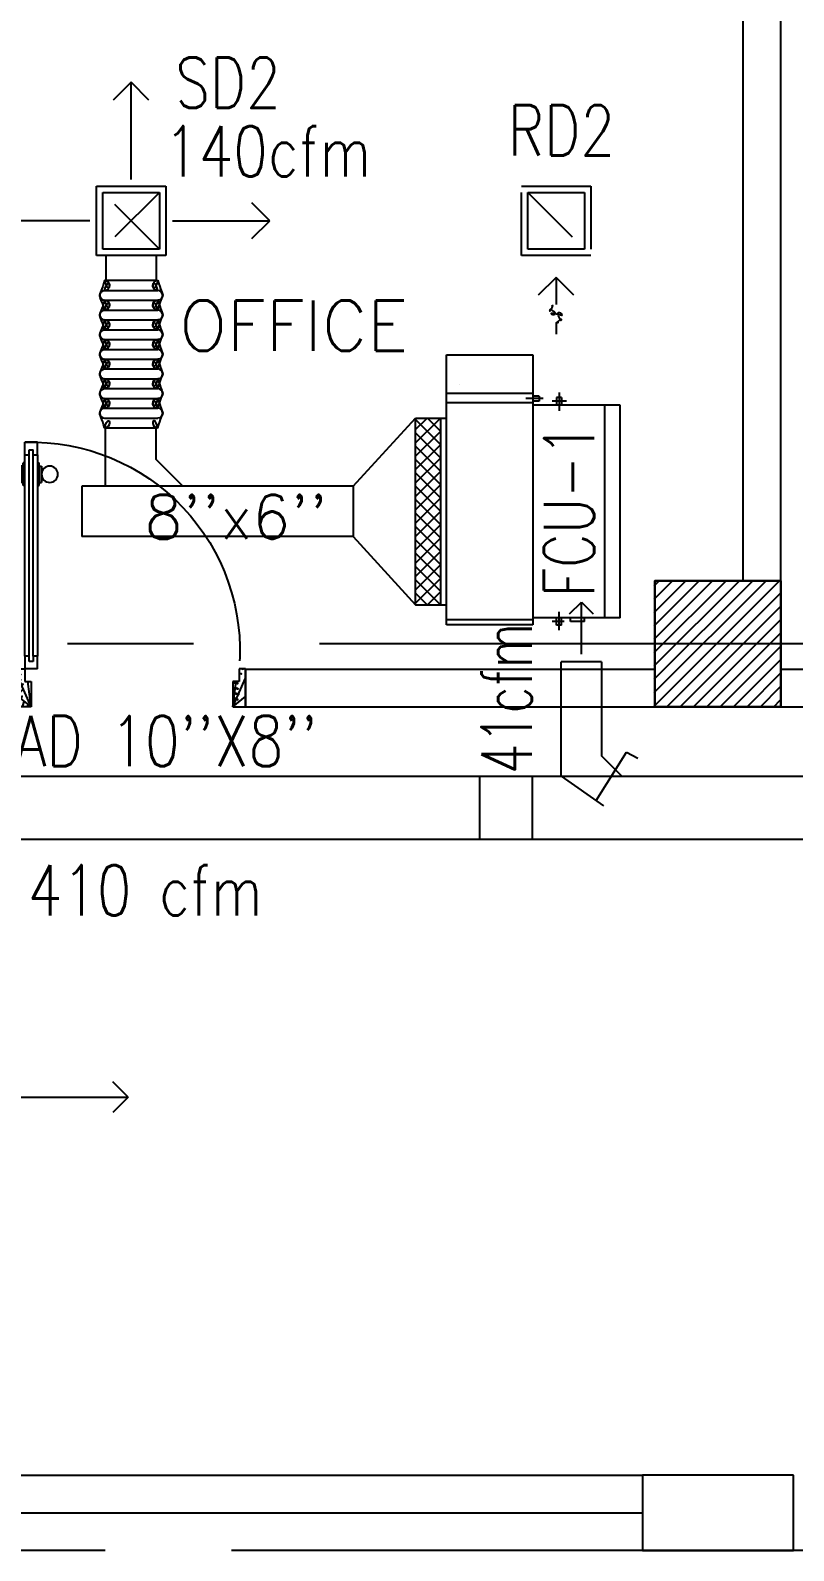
# Model space of a CAD drawing. Extents: x 417866029 to 417866302, y 43498045 to 43498122.
# Drawn here: x 417866067.52 to 417866070.54, y 43498078.99 to 43498085.03 of the extents above; entities that cross this region are included whole.
import ezdxf
from ezdxf.enums import TextEntityAlignment as Align

# ---------------------------------------------------------------- set-up
doc = ezdxf.new("R2010")
doc.units = 0
doc.header["$MEASUREMENT"] = 0
doc.linetypes.add('CENTERX2', pattern=[4, 2.5, -0.5, 0.5, -0.5])
doc.linetypes.add('HIDDEN', pattern=[0.375, 0.25, -0.125])
doc.layers.get('0').update_dxf_attribs({"linetype": 'CONTINUOUS'})
for name, color, linetype in [('AXES', 11, 'CENTERX2'), ('COL', 7, 'CONTINUOUS'), ('DOOR', 9, 'CONTINUOUS'), ('DUCT', 6, 'CONTINUOUS'), ('FCU', 6, 'CONTINUOUS'), ('HAT', 11, 'CONTINUOUS'), ('M-AC-FLEX', 7, 'CONTINUOUS'), ('M-EGU.', 2, 'CONTINUOUS'), ('M-TEXT', 2, 'CONTINUOUS'), ('RM-NAME', 9, 'CONTINUOUS'), ('WALL', 9, 'CONTINUOUS')]:
    doc.layers.add(name, color=color, linetype=linetype)
doc.styles.add('ROMANS', font='ROMANS.shx', dxfattribs={"width": 0.6})

# ---------------------------------------------------------------- blocks, each defined once
blk = doc.blocks.new('DOOR90')
at = {"layer": 'DOOR', "color": 7, "linetype": 'ByBlock'}
for p, q in [((-150, 0), (0, 0)), ((-150, 0), (-150, -25)), ((0, -50), (-113.7099299924448, 0)), ((0, -50), (-40.1457343158545, 0)), ((0, -50), (0, 0)), ((-1000, -25), (-1050, -25)), ((-1050, -75), (-1050, -25)), ((-1050, -25), (-1050, -75)), ((-1000, -41.9999999999709), (-1020, -41.9999999999709)), ((-1020, -42), (-1020, -58)), ((-1000, -58), (-1020, -58)), ((-1000, -25), (-1000, -41.9999999999709)), ((-1000, -58), (-1000, -75)), ((-877.6424572214019, -17.79999999995925), (-967.6424572214019, -17.79999999995925)), ((-967.6424572214019, -25), (-967.6424572214019, -17.79999999995925)), ((-955.0424572214251, -8.799999999959255), (-890.2424572213786, -8.799999999959255)), ((-955.0424572214251, -17.79999999995925), (-955.0424572214251, -8.799999999959255)), ((-955.0424572214251, -17.79999999995925), (-890.2424572213786, -17.79999999995925)), ((-890.2424572213786, -17.79999999995925), (-890.2424572213786, -8.799999999959255)), ((-877.6424572214019, -25), (-877.6424572214019, -17.79999999995925)), ((-200, -25), (-150, -25)), ((-200, -42), (-200, -25)), ((-180, -42), (-200, -42)), ((-200, -58), (-180, -58)), ((-200, -75), (-200, -58)), ((-180, -58), (-180, -42)), ((-150, -25), (-100, -25)), ((-150, -75), (-150, -25)), ((-100, -25), (-100, -50)), ((0, -50), (-100, -36.64271395650576)), ((-100, -50), (0, -50)), ((-1000, -75), (-1050, -74.99999999947613)), ((-967.6424572214019, -75), (-967.6424572214019, -82.20000000004075)), ((-877.6424572214019, -82.20000000004075), (-967.6424572214019, -82.20000000004075)), ((-955.0424572214251, -82.20000000004075), (-890.2424572213786, -82.20000000004075)), ((-955.0424572214251, -82.20000000004075), (-955.0424572214251, -91.20000000004075)), ((-955.0424572214251, -91.20000000004075), (-890.2424572213786, -91.20000000004075)), ((-890.2424572213786, -82.20000000004075), (-890.2424572213786, -91.20000000004075)), ((-877.6424572214019, -75), (-877.6424572214019, -82.20000000004075)), ((-150, -75), (-200, -75)), ((-150, -875), (-100, -875)), ((-150, -900), (-150, -875)), ((-150, -900), (0, -900)), ((0, -900), (-150, -900)), ((0, -850), (-113.7099299924448, -900)), ((-100, -875), (-100, -850)), ((0, -850), (-100, -863.3572860434942)), ((-100, -850), (0, -850)), ((0, -850), (-40.1457343158545, -900)), ((0, -850), (0, -900))]:
    blk.add_line(p, q, dxfattribs=at)
at = {"layer": 'DOOR', "linetype": 'ByBlock'}
for p, q in [((-200, -25), (-1000, -25)), ((-200, -42), (-1000, -41.9999999999709)), ((-200, -58), (-1000, -58)), ((-1000, -75), (-200, -75))]:
    blk.add_line(p, q, dxfattribs=at)
at = {"layer": 'DOOR', "color": 7, "linetype": 'ByBlock'}
for centre in [(-922.6424572214019, 23.53094421501737), (-922.6424572214019, -123.5309442149592)]:
    blk.add_circle(centre, 32.39999999998526, dxfattribs=at)
for centre, radius, start, end in [((0, -50), 154.4019578127773, 161.1052885482714, 166.2857707768669), ((0, -50), 94.40195781277725, 148.0181880328085, 180), ((0, -50), 134.4019578127773, 158.159849394549, 169.2800236450682), ((0, -50), 114.4019578127773, 154.0838418822192, 167.37742587102), ((0, -50), 74.40195781277725, 137.7764264185456, 180), ((0, -50), 54.40195781277725, 113.2073828924446, 180), ((0, -50), 34.40195781277725, 90, 180), ((0, -50), 14.40195781277725, 90, 180), ((0, -850), 154.4019578127773, 193.7142292231331, 198.8947114517286), ((0, -850), 134.4019578127773, 190.7199763549318, 201.840150605451), ((0, -850), 94.40195781277725, 180, 211.9818119671915), ((0, -850), 74.40195781277725, 180, 222.2235735814543), ((0, -850), 54.40195781277725, 180, 246.7926171075554), ((0, -850), 34.40195781277725, 180, 270), ((0, -850), 14.40195781277725, 180, 270)]:
    blk.add_arc(centre, radius, start, end, dxfattribs=at)
at = {"layer": 'DOOR', "linetype": 'HIDDEN', "ltscale": 0.5}
blk.add_arc((-222.2222222220153, -49.99999999976717), 828.155208510499, 178.270116378131, 275.0030377036063, dxfattribs=at)
blk = doc.blocks.new('*X37')
at = {"color": 0}
for p, q in [((16890.47746209932, -2466.570672882412), (16943.4517006644, -2413.596434317336)), ((16990.47746209933, -2512.466117304769), (16891.6077791119, -2413.596434317336)), ((16990.47746209933, -2459.433108715778), (16944.64078770089, -2413.596434317336)), ((16890.47746209932, -2519.603681471403), (16990.47746209933, -2419.603681471401)), ((16990.47746209933, -2565.49912589376), (16890.47746209932, -2465.499125893757)), ((16890.47746209932, -2572.636690060394), (16990.47746209933, -2472.636690060392)), ((16990.47746209933, -2618.532134482751), (16890.47746209932, -2518.532134482748)), ((16890.47746209932, -2625.669698649385), (16990.47746209933, -2525.669698649383)), ((16990.47746209933, -2671.565143071742), (16890.47746209932, -2571.565143071739)), ((16890.47746209932, -2678.702707238376), (16990.47746209933, -2578.702707238374)), ((16990.47746209933, -2724.598151660733), (16890.47746209932, -2624.59815166073)), ((16890.47746209932, -2731.735715827367), (16990.47746209933, -2631.735715827365)), ((16990.47746209933, -2777.631160249724), (16890.47746209932, -2677.631160249721)), ((16890.47746209932, -2784.768724416358), (16990.47746209933, -2684.768724416357)), ((16990.47746209933, -2830.664168838715), (16890.47746209932, -2730.664168838713)), ((16890.47746209932, -2837.801733005349), (16990.47746209933, -2737.801733005348)), ((16990.47746209933, -2883.697177427706), (16890.47746209932, -2783.697177427704)), ((16890.47746209932, -2890.83474159434), (16990.47746209933, -2790.834741594339)), ((16990.47746209933, -2936.730186016697), (16890.47746209932, -2836.730186016694)), ((16890.47746209932, -2943.867750183331), (16990.47746209933, -2843.86775018333)), ((16990.47746209933, -2989.763194605689), (16890.47746209932, -2889.763194605686)), ((16890.47746209932, -2996.900758772323), (16990.47746209933, -2896.900758772321)), ((16990.47746209933, -3042.796203194679), (16890.47746209932, -2942.796203194677)), ((16890.47746209932, -3049.933767361314), (16990.47746209933, -2949.933767361312)), ((16990.47746209933, -3095.82921178367), (16890.47746209932, -2995.829211783668)), ((16890.47746209932, -3102.966775950305), (16990.47746209933, -3002.966775950303)), ((16990.47746209933, -3148.862220372662), (16890.47746209932, -3048.862220372659)), ((16891.53081232129, -3154.946434317336), (16990.47746209933, -3055.999784539294)), ((16943.52866745501, -3154.946434317336), (16890.47746209932, -3101.89522896165)), ((16944.56382091028, -3154.946434317336), (16990.47746209933, -3109.032793128285))]:
    blk.add_line(p, q, dxfattribs=at)
blk = doc.blocks.new('WHE06')
at = {"color": 3}
for p, q in [((688.9750000238419, 621.5), (346.0749999880791, 621.5)), ((346.0749999880791, 621.5), (346.0749999880791, 469.1000000014901)), ((688.9750000238419, 469.1000000014901), (688.9750000238419, 621.5)), ((212.2971614003181, 437.25), (269.0589052438736, 437.25)), ((232.1000000238419, 452.25), (232.1000000238419, 422.25)), ((232.1000000238419, 452.25), (252.1000000238419, 452.25)), ((242.1000000238419, 472.1842434704304), (242.1000000238419, 399.4801759719849)), ((252.1000000238419, 452.25), (252.1000000238419, 422.25)), ((304.9940044879913, 447.6499999985099), (373.2827185988426, 447.6499999985099)), ((321.0749999880791, 457.6499999985099), (321.0749999880791, 437.6499999985099)), ((321.0749999880791, 457.6499999985099), (346.0749999880791, 457.6499999985099)), ((321.0749999880791, 437.6499999985099), (346.0749999880791, 437.6499999985099)), ((346.0749999880791, 430.4178223386407), (688.9750000238419, 430.4178223386407)), ((60.32499998807907, -422.25), (60.32499998807907, 422.25)), ((811.1999999880791, 370.6749999970198), (688.9750000238419, 370.6749999970198)), ((711.1999999880791, -370.6749999970198), (711.1999999880791, 370.6749999970198)), ((811.1999999880791, -370.6749999970198), (811.1999999880791, 370.6749999970198)), ((141.6357128024101, -437.25), (141.6357128024101, -422.25)), ((196.5700032711029, -437.25), (196.5700032711029, -422.25)), ((232.1000000238419, -452.25), (232.1000000238419, -422.25)), ((242.1000000238419, -472.1842434704304), (242.1000000238419, -399.4801759719849)), ((252.1000000238419, -452.25), (252.1000000238419, -422.25)), ((811.1999999880791, -370.6749999970198), (688.9750000238419, -370.6749999970198)), ((141.6357128024101, -437.25), (196.5700032711029, -437.25)), ((221.3790392279625, -437.25), (269.0589052438736, -437.25)), ((232.1000000238419, -452.25), (252.1000000238419, -452.25)), ((346.0749999880791, -430.4178223386407), (688.9750000238419, -430.4178223386407))]:
    blk.add_line(p, q, dxfattribs=at)
at = {"color": 6}
for p, q in [((346.0749999880791, 469.1000000014901), (346.0749999880791, -450.8250000029802)), ((688.9750000238419, 469.1000000014901), (346.0749999880791, 469.1000000014901)), ((688.9750000238419, -450.8250000029802), (688.9750000238419, 469.1000000014901)), ((0, -422.25), (0, 422.25)), ((0, 422.25), (346.0749999880791, 422.25)), ((0, -422.25), (346.0749999880791, -422.25)), ((346.0749999880791, -450.8250000029802), (688.9750000238419, -450.8250000029802))]:
    blk.add_line(p, q, dxfattribs=at)
at = {"color": 11}
blk.add_blockref('*X37', (-16179.27746212482, 2784.271434314549), dxfattribs=at)
blk = doc.blocks.new('RM1')
at = {"layer": 'RM-NAME', "style": 'ROMANS'}
for tag, p in [('ROOMNAME1', (0, 323.8095238059759)), ('ROOMNAME2', (0, 0))]:
    blk.add_attdef(tag, text='', height=200, dxfattribs=at).set_placement(p, align=Align.MIDDLE)
blk = doc.blocks.new('*X70')
at = {"color": 0}
for p, q in [((227925.5536769295, 149489.7339738117), (228425.5536769295, 149989.7339738117)), ((227928.5557043091, 149545.7690097803), (228372.5206683405, 149989.7339738117)), ((227928.5557043091, 149598.8020183693), (228319.4876597515, 149989.7339738117)), ((227928.5557043091, 149651.8350269583), (228266.4546511625, 149989.7339738117)), ((227928.5557043091, 149704.8680355472), (228213.4216425735, 149989.7339738117)), ((227928.5557043091, 149757.9010441362), (228160.3886339845, 149989.7339738117)), ((227928.5557043091, 149810.9340527252), (228107.3556253955, 149989.7339738117)), ((227928.5557043091, 149863.9670613142), (228054.3226168065, 149989.7339738117)), ((227928.5557043091, 149917.0000699032), (228001.2896082175, 149989.7339738117)), ((227928.5557043091, 149970.0330784922), (227948.2565996285, 149989.7339738117)), ((227978.5866855185, 149489.7339738117), (228428.555704309, 149939.7029926023)), ((228031.6196941074, 149489.7339738117), (228428.555704309, 149886.6699840132)), ((228084.6527026964, 149489.7339738117), (228428.555704309, 149833.6369754242)), ((228137.6857112854, 149489.7339738117), (228428.555704309, 149780.6039668353)), ((228190.7187198744, 149489.7339738117), (228428.555704309, 149727.5709582463)), ((228243.7517284634, 149489.7339738117), (228428.555704309, 149674.5379496573)), ((228296.7847370524, 149489.7339738117), (228428.555704309, 149621.5049410683)), ((228349.8177456414, 149489.7339738117), (228428.555704309, 149568.4719324793)), ((228402.8507542304, 149489.7339738117), (228428.555704309, 149515.4389238903))]:
    blk.add_line(p, q, dxfattribs=at)
blk = doc.blocks.new('COL50')
at = {"layer": 'COL'}
blk.add_lwpolyline([(-249.9999999999709, 250), (-249.9999999999418, -250), (250, -250), (249.9999999999709, 250)], close=True, dxfattribs=at)
blk = doc.blocks.new('C5')
at = {"layer": 'HAT', "linetype": 'ByBlock'}
h = blk.add_hatch(dxfattribs=at)
h.set_pattern_fill('ANSI31', color=256, scale=300, style=0)
h.set_pattern_definition([(45, (-223356.1822811712, -51411.00533739349), (-26.51650429449553, 26.51650429449553), [])])
h.paths.add_polyline_path([(300.0000000001455, 300.0000000000218), (0, 300.0000000000146), (0, 1.455191522836685e-11), (300.0000000001164, 3.637978807091713e-11)])
h.paths.add_polyline_path([(599.9999999999709, 300.0000000000073), (300.0000000001455, 300.0000000000073), (300.0000000000873, 4.365574568510056e-11), (600, 6.548361852765083e-11)])
at = {"layer": 'COL'}
blk.add_lwpolyline([(600, 300.0000000000509), (0, 300.0000000000218), (0, 2.91038304567337e-11), (600, 5.820766091346741e-11)], close=True, dxfattribs=at)

msp = doc.modelspace()

# ---------------------------------------------------------------- linework, layer by layer
at = {"layer": 'AXES'}
for p, q in [((417866103.1626107, 43498082.59071069), (417866053.1534642, 43498082.59071069)), ((417866102.8126107, 43498078.99071069), (417866042.6034642, 43498078.99071069))]:
    msp.add_line(p, q, dxfattribs=at)
at = {"layer": 'DUCT', "linetype": 'Continuous'}
for p, q in [((417866068.7955166, 43498083.21688239), (417866069.0437982, 43498083.48755739)), ((417866068.7955166, 43498083.21688239), (417866067.7195022, 43498083.21688239)), ((417866067.7195022, 43498083.21688239), (417866067.7195022, 43498083.01688239)), ((417866068.7955166, 43498083.21688239), (417866068.7955166, 43498083.01688239)), ((417866068.7955166, 43498083.01688239), (417866067.7195022, 43498083.01688239)), ((417866068.7955166, 43498083.01688239), (417866069.0437982, 43498082.74620739))]:
    msp.add_line(p, q, dxfattribs=at)
at = {"layer": 'DUCT'}
for p, q in [((417866067.8130599, 43498083.44821053), (417866068.01306, 43498083.44821054)), ((417866067.8130599, 43498083.21688239), (417866067.8130599, 43498083.44821053)), ((417866068.01306, 43498083.44821054), (417866068.01306, 43498083.32453299)), ((417866068.1207106, 43498083.21688239), (417866068.01306, 43498083.32453299)), ((417866069.6215652, 43498082.06581762), (417866069.6215652, 43498082.51964921)), ((417866069.7815652, 43498082.51964921), (417866069.7815652, 43498082.14581762)), ((417866069.7600702, 43498081.96883537), (417866069.8802161, 43498082.16030384)), ((417866069.8615652, 43498082.06581762), (417866069.7815652, 43498082.14581762)), ((417866069.8802161, 43498082.16030384), (417866069.9253696, 43498082.13728544)), ((417866069.6215652, 43498082.06581762), (417866069.7895027, 43498081.94822653))]:
    msp.add_line(p, q, dxfattribs=at)
at = {"layer": 'DUCT', "linetype": 'ByBlock'}
for p, q in [((417866069.7815652, 43498082.51964921), (417866069.6215652, 43498082.51964921)), ((417866063.9667162, 43498082.06533008), (417866073.3066413, 43498082.06533008)), ((417866069.297039, 43498082.06533008), (417866069.297039, 43498081.81533008)), ((417866069.5064396, 43498082.06533008), (417866069.5064396, 43498081.81533008)), ((417866063.9667162, 43498081.81533008), (417866073.3066413, 43498081.81533008))]:
    msp.add_line(p, q, dxfattribs=at)
at = {"layer": 'M-AC-FLEX', "color": 11}
for p, q in [((417866067.8097378, 43498083.9942106), (417866068.0207317, 43498083.9942106)), ((417866067.8097378, 43498083.95521063), (417866068.0207317, 43498083.95521063)), ((417866067.8097378, 43498083.91621059), (417866068.0207317, 43498083.91621059)), ((417866067.8097378, 43498083.87721062), (417866068.0207317, 43498083.87721062)), ((417866067.8097378, 43498083.83821058), (417866068.0207317, 43498083.83821058)), ((417866067.8097378, 43498083.79921061), (417866068.0207317, 43498083.79921061)), ((417866067.8097378, 43498083.76021057), (417866068.0207317, 43498083.76021057)), ((417866067.8097378, 43498083.7212106), (417866068.0207317, 43498083.7212106)), ((417866067.8097378, 43498083.68221056), (417866068.0207317, 43498083.68221056)), ((417866067.8097378, 43498083.68221056), (417866068.0207317, 43498083.68221056)), ((417866067.8097378, 43498083.64321059), (417866068.0207317, 43498083.64321059)), ((417866067.8097378, 43498083.64321059), (417866068.0207317, 43498083.64321059)), ((417866067.8097378, 43498083.60421056), (417866068.0207317, 43498083.60421056)), ((417866067.8097378, 43498083.56521058), (417866068.0207317, 43498083.56521058)), ((417866067.8097378, 43498083.52621055), (417866068.0207317, 43498083.52621055)), ((417866067.8097378, 43498083.48721057), (417866068.0207317, 43498083.48721057))]:
    msp.add_line(p, q, dxfattribs=at)
at = {"layer": 'M-AC-FLEX'}
for points in [[(417866067.8097378, 43498084.03321064, -1), (417866067.8097378, 43498083.9942106, 0.9999999999999997), (417866067.8097378, 43498083.95521063)], [(417866067.8097378, 43498083.9942106, 1), (417866067.8097378, 43498084.03321064, -0.0006181117931377041), (417866067.8096896, 43498084.03321069, -0.0006181117931377041)], [(417866068.0207317, 43498084.03321064, 1), (417866068.0207317, 43498083.9942106, -0.9999999999999997), (417866068.0207317, 43498083.95521063)], [(417866068.0207317, 43498083.9942106, -0.9987644792377781), (417866068.0206835, 43498084.03321058, -0.9987644792377781)], [(417866067.8097378, 43498083.91621059, 1), (417866067.8097378, 43498083.95521063, -0.9999999999999997), (417866067.8097378, 43498083.9942106)], [(417866068.0207317, 43498083.91621059, -1), (417866068.0207317, 43498083.95521063, 0.9999999999999997), (417866068.0207317, 43498083.9942106)], [(417866067.8097378, 43498083.95521063, -1), (417866067.8097378, 43498083.91621059, 0.9999999999999997), (417866067.8097378, 43498083.87721062)], [(417866067.8097378, 43498083.83821058, 1), (417866067.8097378, 43498083.87721062, -0.9999999999999997), (417866067.8097378, 43498083.91621059)], [(417866068.0207317, 43498083.95521063, 1), (417866068.0207317, 43498083.91621059, -0.9999999999999997), (417866068.0207317, 43498083.87721062)], [(417866068.0207317, 43498083.83821058, -1), (417866068.0207317, 43498083.87721062, 0.9999999999999997), (417866068.0207317, 43498083.91621059)], [(417866067.8097378, 43498083.87721062, -1), (417866067.8097378, 43498083.83821058, 0.9999999999999997), (417866067.8097378, 43498083.79921061, -0.0006182092030021329), (417866067.8097861, 43498083.79921055, -0.0006182092030021329)], [(417866067.8097378, 43498083.76021057, 1), (417866067.8097378, 43498083.79921061, -0.9999999999999997), (417866067.8097378, 43498083.83821058, 0.0006182092030021329), (417866067.8097861, 43498083.83821064, 0.0006182092030021329)], [(417866068.0207317, 43498083.87721062, 1), (417866068.0207317, 43498083.83821058, -0.9999999999999997), (417866068.0207317, 43498083.79921061)], [(417866068.0207317, 43498083.76021057, -1), (417866068.0207317, 43498083.79921061, 0.9999999999999997), (417866068.0207317, 43498083.83821058)], [(417866067.8097378, 43498083.79921061, -1), (417866067.8097378, 43498083.76021057, 0.9999999999999997), (417866067.8097378, 43498083.7212106)], [(417866068.0207317, 43498083.79921061, 1), (417866068.0207317, 43498083.76021057, -0.9999999999999997), (417866068.0207317, 43498083.7212106)], [(417866067.8097378, 43498083.68221056, 1), (417866067.8097378, 43498083.7212106, -0.9999999999999997), (417866067.8097378, 43498083.76021057)], [(417866067.8097378, 43498083.7212106, -1), (417866067.8097378, 43498083.68221056, 0.9999999999999997), (417866067.8097378, 43498083.64321059)], [(417866067.8097378, 43498083.7212106, -1), (417866067.8097378, 43498083.68221056, 0.9999999999999997), (417866067.8097378, 43498083.64321059)], [(417866067.8097378, 43498083.68221056, 1), (417866067.8097378, 43498083.7212106, -0.0006181117931377041), (417866067.8096896, 43498083.72121066, -0.0006181117931377041)], [(417866068.0207317, 43498083.68221056, -1), (417866068.0207317, 43498083.7212106, 0.9999999999999997), (417866068.0207317, 43498083.76021057)], [(417866068.0207317, 43498083.7212106, 1), (417866068.0207317, 43498083.68221056, -0.9999999999999997), (417866068.0207317, 43498083.64321059)], [(417866068.0207317, 43498083.7212106, 1), (417866068.0207317, 43498083.68221056, -0.9999999999999997), (417866068.0207317, 43498083.64321059)], [(417866068.0207317, 43498083.68221056, -0.9987644792377781), (417866068.0206835, 43498083.72121054, -0.9987644792377781)], [(417866067.8097378, 43498083.60421056, 1), (417866067.8097378, 43498083.64321059, -0.9999999999999997), (417866067.8097378, 43498083.68221056)], [(417866067.8097378, 43498083.60421056, 1), (417866067.8097378, 43498083.64321059, -0.9999999999999997), (417866067.8097378, 43498083.68221056)], [(417866068.0207317, 43498083.60421056, -1), (417866068.0207317, 43498083.64321059, 0.9999999999999997), (417866068.0207317, 43498083.68221056)], [(417866068.0207317, 43498083.60421056, -1), (417866068.0207317, 43498083.64321059, 0.9999999999999997), (417866068.0207317, 43498083.68221056)], [(417866067.8097378, 43498083.64321059, -1), (417866067.8097378, 43498083.60421056, 0.9999999999999997), (417866067.8097378, 43498083.56521058)], [(417866067.8097378, 43498083.52621055, 1), (417866067.8097378, 43498083.56521058, -0.9999999999999997), (417866067.8097378, 43498083.60421056)], [(417866067.8097378, 43498083.64321059, -1), (417866067.8097378, 43498083.60421056, 0.0006181117931377041), (417866067.8096896, 43498083.6042105, 0.0006181117931377041)], [(417866068.0207317, 43498083.64321059, 1), (417866068.0207317, 43498083.60421056, -0.9999999999999997), (417866068.0207317, 43498083.56521058)], [(417866068.0207317, 43498083.64321059, 0.9987644792377781), (417866068.0206835, 43498083.60421062, 0.9987644792377781)], [(417866068.0207317, 43498083.52621055, -1), (417866068.0207317, 43498083.56521058, 0.9999999999999997), (417866068.0207317, 43498083.60421056)], [(417866067.8097378, 43498083.56521058, -1), (417866067.8097378, 43498083.52621055, 0.9999999999999997), (417866067.8097378, 43498083.48721057, -0.0006182092030021329), (417866067.8097861, 43498083.48721051, -0.0006182092030021329)], [(417866068.0207317, 43498083.56521058, 1), (417866068.0207317, 43498083.52621055, -0.9999999999999997), (417866068.0207317, 43498083.48721057)], [(417866067.8097378, 43498083.44821054, 1), (417866067.8097378, 43498083.48721057, -0.9999999999999997), (417866067.8097378, 43498083.52621055, 0.0006182092030021329), (417866067.8097861, 43498083.52621061, 0.0006182092030021329)], [(417866068.0207317, 43498083.44821054, -1), (417866068.0207317, 43498083.48721057, 0.9999999999999997), (417866068.0207317, 43498083.52621055)]]:
    msp.add_lwpolyline(points, format="xyb", dxfattribs=at)
at = {"layer": 'M-EGU.'}
for p, q in [((417866067.9147264, 43498084.82071069), (417866067.8440157, 43498084.75000001)), ((417866067.9147264, 43498084.43452833), (417866067.9147264, 43498084.82071069)), ((417866067.9854371, 43498084.75000001), (417866067.9147264, 43498084.82071069)), ((417866067.7772264, 43498084.13321069), (417866067.7772264, 43498084.40821069)), ((417866067.7772264, 43498084.40821069), (417866068.0522264, 43498084.40821069)), ((417866068.0522264, 43498084.40821069), (417866068.0522264, 43498084.13321069)), ((417866069.4885564, 43498084.38321069), (417866069.7135565, 43498084.38321069)), ((417866069.4885564, 43498084.15821069), (417866069.4885564, 43498084.38321069)), ((417866069.7135565, 43498084.38321069), (417866069.7135565, 43498084.15821069)), ((417866068.4647264, 43498084.27071069), (417866068.3940157, 43498084.34142137)), ((417866067.7509088, 43498084.27071069), (417866067.3647264, 43498084.27071069)), ((417866068.0785441, 43498084.27071069), (417866068.4647264, 43498084.27071069)), ((417866068.3940157, 43498084.20000001), (417866068.4647264, 43498084.27071069)), ((417866069.7135565, 43498084.15821069), (417866069.4885564, 43498084.15821069)), ((417866068.0522264, 43498084.13321069), (417866067.7772264, 43498084.13321069)), ((417866067.8147264, 43498084.13321069), (417866067.8147264, 43498084.03321069)), ((417866068.0147264, 43498084.13321069), (417866068.0147264, 43498084.03321069)), ((417866068.0147264, 43498084.03321069), (417866067.8147264, 43498084.03321069)), ((417866069.6010565, 43498084.04571069), (417866069.5303457, 43498083.97500002)), ((417866069.6717671, 43498083.97500002), (417866069.6010565, 43498084.04571069)), ((417866069.6010565, 43498084.04571069), (417866069.6010565, 43498083.93885381)), ((417866069.6010565, 43498083.86370888), (417866069.6010565, 43498083.82071069)), ((417866069.2185342, 43498083.62001932), (417866069.2185342, 43498083.62001932)), ((417866069.65437, 43498082.70969436), (417866069.70151, 43498082.75683434)), ((417866069.70151, 43498082.75683434), (417866069.74865, 43498082.70969436)), ((417866069.70151, 43498082.5493805), (417866069.70151, 43498082.75683434)), ((417866067.903232, 43498080.7907107), (417866067.8421381, 43498080.85180461)), ((417866067.4644251, 43498080.7907107), (417866067.903232, 43498080.7907107)), ((417866067.903232, 43498080.7907107), (417866067.8421381, 43498080.72961678))]:
    msp.add_line(p, q, dxfattribs=at)
at = {"layer": 'M-EGU.', "linetype": 'HIDDEN'}
for p, q in [((417866067.8022264, 43498084.38321069), (417866068.0272264, 43498084.38321069)), ((417866068.0272264, 43498084.38321069), (417866067.8022264, 43498084.15821069)), ((417866068.0272264, 43498084.15821069), (417866067.8022264, 43498084.38321069)), ((417866067.8022264, 43498084.15821069), (417866067.8022264, 43498084.38321069)), ((417866068.0272264, 43498084.38321069), (417866068.0272264, 43498084.15821069)), ((417866069.4635565, 43498084.40821069), (417866069.7385564, 43498084.40821069)), ((417866069.4635565, 43498084.13321069), (417866069.4635565, 43498084.40821069)), ((417866069.4885564, 43498084.38321069), (417866069.7135565, 43498084.15821069)), ((417866069.7385564, 43498084.40821069), (417866069.7385564, 43498084.13321069)), ((417866068.0272264, 43498084.15821069), (417866067.8022264, 43498084.15821069)), ((417866069.7385564, 43498084.13321069), (417866069.4635565, 43498084.13321069))]:
    msp.add_line(p, q, dxfattribs=at)
at = {"layer": 'M-EGU.'}
msp.add_lwpolyline([(417866069.6010565, 43498083.86370888, 0.1878616880635112), (417866069.6194936, 43498083.87507384, 0.2026446714702415), (417866069.6244325, 43498083.89465091, 0.6169147816705048), (417866069.5993723, 43498083.90274803, -0.6687084752237648), (417866069.5757765, 43498083.91233207, -0.1942850651709176), (417866069.582892, 43498083.93026973, -0.1860514396155063), (417866069.6010565, 43498083.93885381)], format="xyb", dxfattribs=at)
at = {"layer": 'WALL'}
for p, q in [((417866070.3434642, 43498082.84071069), (417866070.3434642, 43498086.05071069)), ((417866070.4934642, 43498082.84071069), (417866070.4934642, 43498086.05071069)), ((417866068.3684652, 43498082.49071069), (417866068.3684642, 43498082.34071069)), ((417866068.3684642, 43498082.49071069), (417866069.9934642, 43498082.49071069)), ((417866070.4934642, 43498082.49071069), (417866073.7684642, 43498082.49071069)), ((417866068.3684642, 43498082.34071069), (417866069.9934642, 43498082.34071069)), ((417866070.4934642, 43498082.34071069), (417866077.3435642, 43498082.34071069)), ((417866063.3934642, 43498079.2907107), (417866069.9434642, 43498079.2907107)), ((417866063.3934642, 43498079.14071069), (417866069.9434642, 43498079.14071069))]:
    msp.add_line(p, q, dxfattribs=at)
at = {"layer": 'WALL', "linetype": 'ByBlock', "ltscale": 0.3}
msp.add_lwpolyline([(417866070.4934642, 43498082.84071069), (417866069.9934642, 43498082.84071069), (417866069.9934642, 43498082.34071069), (417866070.4934642, 43498082.34071069)], close=True, dxfattribs=at)

# ---------------------------------------------------------------- block references
at = {"layer": 'COL', "xscale": -0.0009999871253967285, "yscale": 0.001000002026557922, "zscale": 0.001}
msp.add_blockref('COL50', (417866070.2434642, 43498082.59071069), dxfattribs=at)
at = {"layer": 'COL', "linetype": 'ByBlock', "xscale": 0.0009999871253967285, "yscale": 0.001000002026557922, "zscale": 0.001}
msp.add_blockref('C5', (417866069.9434642, 43498078.99071069), dxfattribs=at)
at = {"layer": 'DOOR', "color": 0, "linetype": 'ByBlock', "xscale": -0.001000002026557922, "yscale": 0.001000002026557922, "zscale": 0.001, "rotation": 90}
msp.add_blockref('DOOR90', (417866067.4684642, 43498082.34139829), dxfattribs=at)
at = {"layer": 'FCU', "linetype": 'ByBlock', "xscale": -0.0009999871253967285, "yscale": 0.001000002026557922, "zscale": 0.001}
msp.add_blockref('WHE06', (417866069.8549982, 43498083.11688239), dxfattribs=at)
at = {"layer": 'HAT', "xscale": 0.0009999871253967285, "yscale": 0.001000002026557922, "zscale": 0.001}
msp.add_blockref('*X70', (417865842.0649084, 43497932.85097672), dxfattribs=at)
at = {"layer": 'RM-NAME'}
ref = msp.add_blockref('RM1', (417866068.5604595, 43498083.85472999), dxfattribs=dict(at, xscale=0.0009999871253967285, yscale=0.001000002026557922, zscale=0.001))
ref.add_attrib('ROOMNAME2', 'OFFICE', dxfattribs={"height": 0.2, "style": 'ROMANS'}).set_placement((417866068.5604595, 43498083.85472999), align=Align.MIDDLE)

# ---------------------------------------------------------------- texts
at = {"layer": 'M-TEXT', "style": 'ROMANS', "width": 0.8}
for s, p in [('SD2', (417866068.0903045, 43498084.71901336)), ('RD2', (417866069.409843, 43498084.52931999)), ('140cfm', (417866068.0459185, 43498084.44678786))]:
    msp.add_text(s, height=0.2, dxfattribs=at).set_placement(p)
at = {"layer": 'M-TEXT', "style": 'ROMANS'}
for s, width, p in [('FCU-1', 0.75, (417866069.7528992, 43498082.7773537)), ('41cfm', 0.7, (417866069.504644, 43498082.07462069))]:
    msp.add_text(s, height=0.2, rotation=90, dxfattribs=dict(at, width=width)).set_placement(p)
msp.add_text("8''x6''", height=0.175, dxfattribs=at).set_placement((417866067.9685464, 43498083.00766236))
at = {"layer": 'M-TEXT', "linetype": 'ByBlock', "style": 'ROMANS', "width": 0.8}
for s, p in [("FAD 10''X8''", (417866067.3325195, 43498082.10478275)), ('410 cfm', (417866067.5049334, 43498081.51259765))]:
    msp.add_text(s, height=0.2, dxfattribs=at).set_placement(p)

doc.saveas('drawing.dxf')
